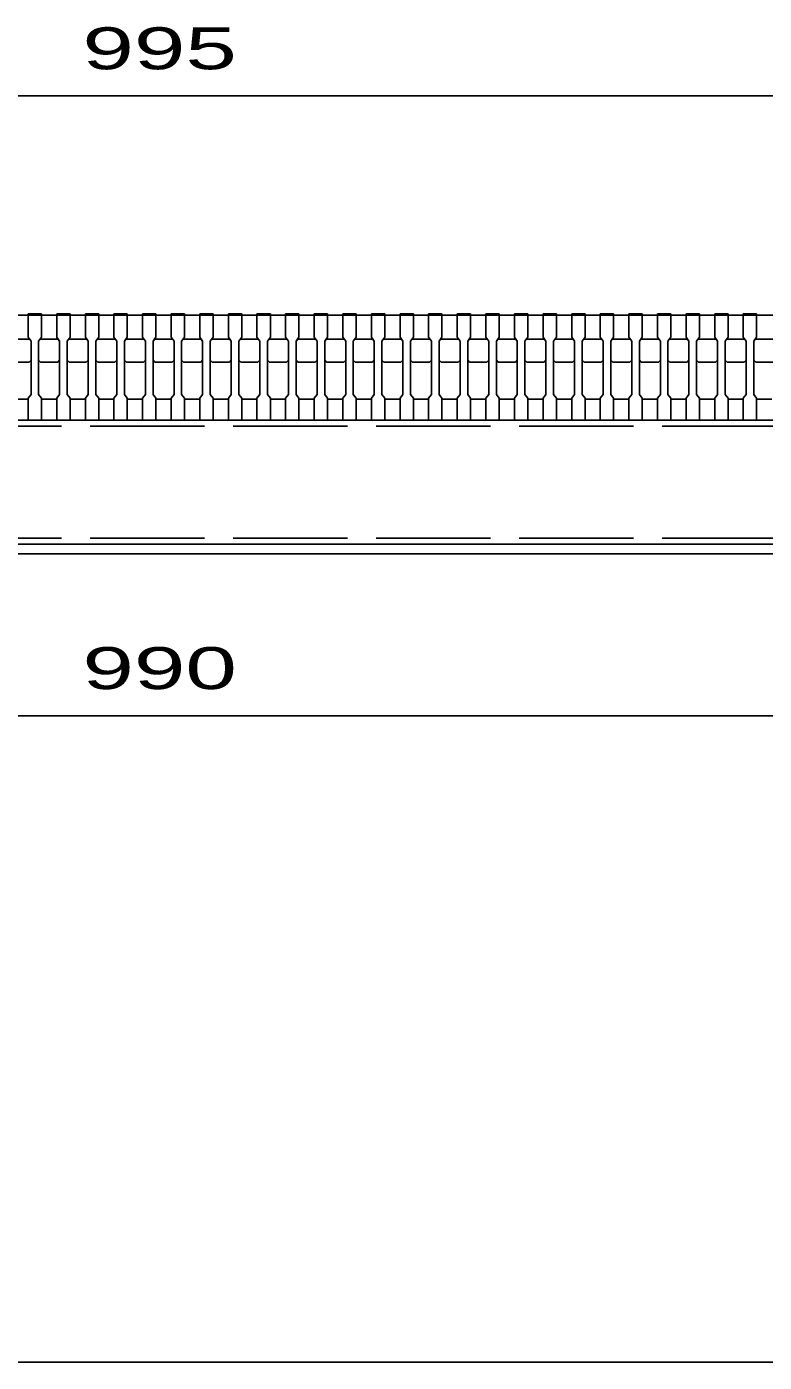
# Model space of a CAD drawing. Units: millimetres, scale not verified. Extents: x -1820 to 1731, y -1282 to 1054.
# Drawn here: x -1000 to -613, y -1146 to -446 of the extents above; entities that cross this region are included whole.
import ezdxf
from ezdxf.enums import TextEntityAlignment as Align

# ---------------------------------------------------------------- set-up
doc = ezdxf.new("R2010")
doc.units = ezdxf.units.MM
doc.header["$LTSCALE"] = 10
doc.linetypes.add('DASHED', pattern=[7.5, 6, -1.5])
for name, color, linetype, lineweight in [('0_2', 150, 'Continuous', 25), ('16', 3, 'Continuous', 25), ('22', 4, 'Continuous', 25)]:
    doc.layers.add(name, color=color, linetype=linetype, lineweight=lineweight)
doc.styles.add('ベクトル', font='')
doc.styles.get('ベクトル').set_extended_font_data('ベクトル')

msp = doc.modelspace()

# ---------------------------------------------------------------- linework, layer by layer
at = {"layer": '0_2'}
msp.add_line((1731, -1146.5), (-1729, -1146.5), dxfattribs=at)
at = {"layer": '16'}
for p, q in [((-1419, -597.5), (-424, -597.5)), ((-999, -597.5), (-999, -596.8)), ((-999, -596.8), (-992, -596.8)), ((-999, -597.5), (-999, -609)), ((-992, -597.5), (-999, -597.5)), ((-992, -596.8), (-992, -597.5)), ((-992, -609), (-992, -597.5)), ((-984, -597.5), (-984, -596.8)), ((-984, -596.8), (-977, -596.8)), ((-984, -597.5), (-984, -609)), ((-977, -597.5), (-984, -597.5)), ((-977, -596.8), (-977, -597.5)), ((-977, -609), (-977, -597.5)), ((-969, -597.5), (-969, -596.8)), ((-969, -596.8), (-962, -596.8)), ((-969, -597.5), (-969, -609)), ((-962, -597.5), (-969, -597.5)), ((-962, -596.8), (-962, -597.5)), ((-962, -609), (-962, -597.5)), ((-954, -597.5), (-954, -596.8)), ((-954, -596.8), (-947, -596.8)), ((-954, -597.5), (-954, -609)), ((-947, -597.5), (-954, -597.5)), ((-947, -596.8), (-947, -597.5)), ((-947, -609), (-947, -597.5)), ((-939, -597.5), (-939, -596.8)), ((-939, -596.8), (-932, -596.8)), ((-939, -597.5), (-939, -609)), ((-932, -597.5), (-939, -597.5)), ((-932, -596.8), (-932, -597.5)), ((-932, -609), (-932, -597.5)), ((-924, -597.5), (-924, -596.8)), ((-924, -596.8), (-917, -596.8)), ((-924, -597.5), (-924, -609)), ((-917, -597.5), (-924, -597.5)), ((-917, -596.8), (-917, -597.5)), ((-917, -609), (-917, -597.5)), ((-909, -597.5), (-909, -596.8)), ((-909, -596.8), (-902, -596.8)), ((-909, -597.5), (-909, -609)), ((-902, -597.5), (-909, -597.5)), ((-902, -596.8), (-902, -597.5)), ((-902, -609), (-902, -597.5)), ((-894, -597.5), (-894, -596.8)), ((-894, -596.8), (-887, -596.8)), ((-894, -597.5), (-894, -609)), ((-887, -597.5), (-894, -597.5)), ((-887, -596.8), (-887, -597.5)), ((-887, -609), (-887, -597.5)), ((-879, -597.5), (-879, -596.8)), ((-879, -596.8), (-872, -596.8)), ((-879, -597.5), (-879, -609)), ((-872, -597.5), (-879, -597.5)), ((-872, -596.8), (-872, -597.5)), ((-872, -609), (-872, -597.5)), ((-864, -597.5), (-864, -596.8)), ((-864, -596.8), (-857, -596.8)), ((-864, -597.5), (-864, -609)), ((-857, -597.5), (-864, -597.5)), ((-857, -596.8), (-857, -597.5)), ((-857, -609), (-857, -597.5)), ((-849, -597.5), (-849, -596.8)), ((-849, -596.8), (-842, -596.8)), ((-849, -597.5), (-849, -609)), ((-842, -597.5), (-849, -597.5)), ((-842, -596.8), (-842, -597.5)), ((-842, -609), (-842, -597.5)), ((-834, -597.5), (-834, -596.8)), ((-834, -596.8), (-827, -596.8)), ((-834, -597.5), (-834, -609)), ((-827, -597.5), (-834, -597.5)), ((-827, -596.8), (-827, -597.5)), ((-827, -609), (-827, -597.5)), ((-819, -597.5), (-819, -596.8)), ((-819, -596.8), (-812, -596.8)), ((-819, -597.5), (-819, -609)), ((-812, -597.5), (-819, -597.5)), ((-812, -596.8), (-812, -597.5)), ((-812, -609), (-812, -597.5)), ((-804, -597.5), (-804, -596.8)), ((-804, -596.8), (-797, -596.8)), ((-804, -597.5), (-804, -609)), ((-797, -597.5), (-804, -597.5)), ((-797, -596.8), (-797, -597.5)), ((-797, -609), (-797, -597.5)), ((-789, -597.5), (-789, -596.8)), ((-789, -596.8), (-782, -596.8)), ((-789, -597.5), (-789, -609)), ((-782, -597.5), (-789, -597.5)), ((-782, -596.8), (-782, -597.5)), ((-782, -609), (-782, -597.5)), ((-774, -597.5), (-774, -596.8)), ((-774, -596.8), (-767, -596.8)), ((-774, -597.5), (-774, -609)), ((-767, -597.5), (-774, -597.5)), ((-767, -596.8), (-767, -597.5)), ((-767, -609), (-767, -597.5)), ((-759, -597.5), (-759, -596.8)), ((-759, -596.8), (-752, -596.8)), ((-759, -597.5), (-759, -609)), ((-752, -597.5), (-759, -597.5)), ((-752, -596.8), (-752, -597.5)), ((-752, -609), (-752, -597.5)), ((-744, -597.5), (-744, -596.8)), ((-744, -596.8), (-737, -596.8)), ((-744, -597.5), (-744, -609)), ((-737, -597.5), (-744, -597.5)), ((-737, -596.8), (-737, -597.5)), ((-737, -609), (-737, -597.5)), ((-729, -597.5), (-729, -596.8)), ((-729, -596.8), (-722, -596.8)), ((-729, -597.5), (-729, -609)), ((-722, -597.5), (-729, -597.5)), ((-722, -596.8), (-722, -597.5)), ((-722, -609), (-722, -597.5)), ((-714, -597.5), (-714, -596.8)), ((-714, -596.8), (-707, -596.8)), ((-714, -597.5), (-714, -609)), ((-707, -597.5), (-714, -597.5)), ((-707, -596.8), (-707, -597.5)), ((-707, -609), (-707, -597.5)), ((-699, -597.5), (-699, -596.8)), ((-699, -596.8), (-692, -596.8)), ((-699, -597.5), (-699, -609)), ((-692, -597.5), (-699, -597.5)), ((-692, -596.8), (-692, -597.5)), ((-692, -609), (-692, -597.5)), ((-684, -597.5), (-684, -596.8)), ((-684, -596.8), (-677, -596.8)), ((-684, -597.5), (-684, -609)), ((-677, -597.5), (-684, -597.5)), ((-677, -596.8), (-677, -597.5)), ((-677, -609), (-677, -597.5)), ((-669, -597.5), (-669, -596.8)), ((-669, -596.8), (-662, -596.8)), ((-669, -597.5), (-669, -609)), ((-662, -597.5), (-669, -597.5)), ((-662, -596.8), (-662, -597.5)), ((-662, -609), (-662, -597.5)), ((-654, -597.5), (-654, -596.8)), ((-654, -596.8), (-647, -596.8)), ((-654, -597.5), (-654, -609)), ((-647, -597.5), (-654, -597.5)), ((-647, -596.8), (-647, -597.5)), ((-647, -609), (-647, -597.5)), ((-639, -597.5), (-639, -596.8)), ((-639, -596.8), (-632, -596.8)), ((-639, -597.5), (-639, -609)), ((-632, -597.5), (-639, -597.5)), ((-632, -596.8), (-632, -597.5)), ((-632, -609), (-632, -597.5)), ((-624, -597.5), (-624, -596.8)), ((-624, -596.8), (-617, -596.8)), ((-624, -597.5), (-624, -609)), ((-617, -597.5), (-624, -597.5)), ((-617, -596.8), (-617, -597.5)), ((-617, -609), (-617, -597.5)), ((-999, -609), (-997.5, -611)), ((-993.5, -611), (-992, -609)), ((-984, -609), (-982.5, -611)), ((-978.5, -611), (-977, -609)), ((-969, -609), (-967.5, -611)), ((-963.5, -611), (-962, -609)), ((-954, -609), (-952.5, -611)), ((-948.5, -611), (-947, -609)), ((-939, -609), (-937.5, -611)), ((-933.5, -611), (-932, -609)), ((-924, -609), (-922.5, -611)), ((-918.5, -611), (-917, -609)), ((-909, -609), (-907.5, -611)), ((-903.5, -611), (-902, -609)), ((-894, -609), (-892.5, -611)), ((-888.5, -611), (-887, -609)), ((-879, -609), (-877.5, -611)), ((-873.5, -611), (-872, -609)), ((-864, -609), (-862.5, -611)), ((-858.5, -611), (-857, -609)), ((-849, -609), (-847.5, -611)), ((-843.5, -611), (-842, -609)), ((-834, -609), (-832.5, -611)), ((-828.5, -611), (-827, -609)), ((-819, -609), (-817.5, -611)), ((-813.5, -611), (-812, -609)), ((-804, -609), (-802.5, -611)), ((-798.5, -611), (-797, -609)), ((-789, -609), (-787.5, -611)), ((-783.5, -611), (-782, -609)), ((-774, -609), (-772.5, -611)), ((-768.5, -611), (-767, -609)), ((-759, -609), (-757.5, -611)), ((-753.5, -611), (-752, -609)), ((-744, -609), (-742.5, -611)), ((-738.5, -611), (-737, -609)), ((-729, -609), (-727.5, -611)), ((-723.5, -611), (-722, -609)), ((-714, -609), (-712.5, -611)), ((-708.5, -611), (-707, -609)), ((-699, -609), (-697.5, -611)), ((-693.5, -611), (-692, -609)), ((-684, -609), (-682.5, -611)), ((-678.5, -611), (-677, -609)), ((-669, -609), (-667.5, -611)), ((-663.5, -611), (-662, -609)), ((-654, -609), (-652.5, -611)), ((-648.5, -611), (-647, -609)), ((-639, -609), (-637.5, -611)), ((-633.5, -611), (-632, -609)), ((-624, -609), (-622.5, -611)), ((-618.5, -611), (-617, -609)), ((-1007.5, -610), (-998.5, -610)), ((-998.5, -610), (-997.5, -611)), ((-997.5, -611), (-997.5, -639)), ((-993.5, -611), (-992.5, -610)), ((-993.5, -639), (-993.5, -611)), ((-992.5, -610), (-983.5, -610)), ((-983.5, -610), (-982.5, -611)), ((-982.5, -611), (-982.5, -639)), ((-978.5, -611), (-977.5, -610)), ((-978.5, -639), (-978.5, -611)), ((-977.5, -610), (-968.5, -610)), ((-968.5, -610), (-967.5, -611)), ((-967.5, -611), (-967.5, -639)), ((-963.5, -611), (-962.5, -610)), ((-963.5, -639), (-963.5, -611)), ((-962.5, -610), (-953.5, -610)), ((-953.5, -610), (-952.5, -611)), ((-952.5, -611), (-952.5, -639)), ((-948.5, -611), (-947.5, -610)), ((-948.5, -639), (-948.5, -611)), ((-947.5, -610), (-938.5, -610)), ((-938.5, -610), (-937.5, -611)), ((-937.5, -611), (-937.5, -639)), ((-933.5, -611), (-932.5, -610)), ((-933.5, -639), (-933.5, -611)), ((-932.5, -610), (-923.5, -610)), ((-923.5, -610), (-922.5, -611)), ((-922.5, -611), (-922.5, -639)), ((-918.5, -611), (-917.5, -610)), ((-918.5, -639), (-918.5, -611)), ((-917.5, -610), (-908.5, -610)), ((-908.5, -610), (-907.5, -611)), ((-907.5, -611), (-907.5, -639)), ((-903.5, -611), (-902.5, -610)), ((-903.5, -639), (-903.5, -611)), ((-902.5, -610), (-893.5, -610)), ((-893.5, -610), (-892.5, -611)), ((-892.5, -611), (-892.5, -639)), ((-888.5, -611), (-887.5, -610)), ((-888.5, -639), (-888.5, -611)), ((-887.5, -610), (-878.5, -610)), ((-878.5, -610), (-877.5, -611)), ((-877.5, -611), (-877.5, -639)), ((-873.5, -611), (-872.5, -610)), ((-873.5, -639), (-873.5, -611)), ((-872.5, -610), (-863.5, -610)), ((-863.5, -610), (-862.5, -611)), ((-862.5, -611), (-862.5, -639)), ((-858.5, -611), (-857.5, -610)), ((-858.5, -639), (-858.5, -611)), ((-857.5, -610), (-848.5, -610)), ((-848.5, -610), (-847.5, -611)), ((-847.5, -611), (-847.5, -639)), ((-843.5, -611), (-842.5, -610)), ((-843.5, -639), (-843.5, -611)), ((-842.5, -610), (-833.5, -610)), ((-833.5, -610), (-832.5, -611)), ((-832.5, -611), (-832.5, -639)), ((-828.5, -611), (-827.5, -610)), ((-828.5, -639), (-828.5, -611)), ((-827.5, -610), (-818.5, -610)), ((-818.5, -610), (-817.5, -611)), ((-817.5, -611), (-817.5, -639)), ((-813.5, -611), (-812.5, -610)), ((-813.5, -639), (-813.5, -611)), ((-812.5, -610), (-803.5, -610)), ((-803.5, -610), (-802.5, -611)), ((-802.5, -611), (-802.5, -639)), ((-798.5, -611), (-797.5, -610)), ((-798.5, -639), (-798.5, -611)), ((-797.5, -610), (-788.5, -610)), ((-788.5, -610), (-787.5, -611)), ((-787.5, -611), (-787.5, -639)), ((-783.5, -611), (-782.5, -610)), ((-783.5, -639), (-783.5, -611)), ((-782.5, -610), (-773.5, -610)), ((-773.5, -610), (-772.5, -611)), ((-772.5, -611), (-772.5, -639)), ((-768.5, -611), (-767.5, -610)), ((-768.5, -639), (-768.5, -611)), ((-767.5, -610), (-758.5, -610)), ((-758.5, -610), (-757.5, -611)), ((-757.5, -611), (-757.5, -639)), ((-753.5, -611), (-752.5, -610)), ((-753.5, -639), (-753.5, -611)), ((-752.5, -610), (-743.5, -610)), ((-743.5, -610), (-742.5, -611)), ((-742.5, -611), (-742.5, -639)), ((-738.5, -611), (-737.5, -610)), ((-738.5, -639), (-738.5, -611)), ((-737.5, -610), (-728.5, -610)), ((-728.5, -610), (-727.5, -611)), ((-727.5, -611), (-727.5, -639)), ((-723.5, -611), (-722.5, -610)), ((-723.5, -639), (-723.5, -611)), ((-722.5, -610), (-713.5, -610)), ((-713.5, -610), (-712.5, -611)), ((-712.5, -611), (-712.5, -639)), ((-708.5, -611), (-707.5, -610)), ((-708.5, -639), (-708.5, -611)), ((-707.5, -610), (-698.5, -610)), ((-698.5, -610), (-697.5, -611)), ((-697.5, -611), (-697.5, -639)), ((-693.5, -611), (-692.5, -610)), ((-693.5, -639), (-693.5, -611)), ((-692.5, -610), (-683.5, -610)), ((-683.5, -610), (-682.5, -611)), ((-682.5, -611), (-682.5, -639)), ((-678.5, -611), (-677.5, -610)), ((-678.5, -639), (-678.5, -611)), ((-677.5, -610), (-668.5, -610)), ((-668.5, -610), (-667.5, -611)), ((-667.5, -611), (-667.5, -639)), ((-663.5, -611), (-662.5, -610)), ((-663.5, -639), (-663.5, -611)), ((-662.5, -610), (-653.5, -610)), ((-653.5, -610), (-652.5, -611)), ((-652.5, -611), (-652.5, -639)), ((-648.5, -611), (-647.5, -610)), ((-648.5, -639), (-648.5, -611)), ((-647.5, -610), (-638.5, -610)), ((-638.5, -610), (-637.5, -611)), ((-637.5, -611), (-637.5, -639)), ((-633.5, -611), (-632.5, -610)), ((-633.5, -639), (-633.5, -611)), ((-632.5, -610), (-623.5, -610)), ((-623.5, -610), (-622.5, -611)), ((-622.5, -611), (-622.5, -639)), ((-618.5, -611), (-617.5, -610)), ((-618.5, -639), (-618.5, -611)), ((-617.5, -610), (-608.5, -610)), ((-998.5, -622), (-1007.5, -622)), ((-997.5, -621), (-998.5, -622)), ((-992.5, -622), (-993.5, -621)), ((-983.5, -622), (-992.5, -622)), ((-982.5, -621), (-983.5, -622)), ((-977.5, -622), (-978.5, -621)), ((-968.5, -622), (-977.5, -622)), ((-967.5, -621), (-968.5, -622)), ((-962.5, -622), (-963.5, -621)), ((-953.5, -622), (-962.5, -622)), ((-952.5, -621), (-953.5, -622)), ((-947.5, -622), (-948.5, -621)), ((-938.5, -622), (-947.5, -622)), ((-937.5, -621), (-938.5, -622)), ((-932.5, -622), (-933.5, -621)), ((-923.5, -622), (-932.5, -622)), ((-922.5, -621), (-923.5, -622)), ((-917.5, -622), (-918.5, -621)), ((-908.5, -622), (-917.5, -622)), ((-907.5, -621), (-908.5, -622)), ((-902.5, -622), (-903.5, -621)), ((-893.5, -622), (-902.5, -622)), ((-892.5, -621), (-893.5, -622)), ((-887.5, -622), (-888.5, -621)), ((-878.5, -622), (-887.5, -622)), ((-877.5, -621), (-878.5, -622)), ((-872.5, -622), (-873.5, -621)), ((-863.5, -622), (-872.5, -622)), ((-862.5, -621), (-863.5, -622)), ((-857.5, -622), (-858.5, -621)), ((-848.5, -622), (-857.5, -622)), ((-847.5, -621), (-848.5, -622)), ((-842.5, -622), (-843.5, -621)), ((-833.5, -622), (-842.5, -622)), ((-832.5, -621), (-833.5, -622)), ((-827.5, -622), (-828.5, -621)), ((-818.5, -622), (-827.5, -622)), ((-817.5, -621), (-818.5, -622)), ((-812.5, -622), (-813.5, -621)), ((-803.5, -622), (-812.5, -622)), ((-802.5, -621), (-803.5, -622)), ((-797.5, -622), (-798.5, -621)), ((-788.5, -622), (-797.5, -622)), ((-787.5, -621), (-788.5, -622)), ((-782.5, -622), (-783.5, -621)), ((-773.5, -622), (-782.5, -622)), ((-772.5, -621), (-773.5, -622)), ((-767.5, -622), (-768.5, -621)), ((-758.5, -622), (-767.5, -622)), ((-757.5, -621), (-758.5, -622)), ((-752.5, -622), (-753.5, -621)), ((-743.5, -622), (-752.5, -622)), ((-742.5, -621), (-743.5, -622)), ((-737.5, -622), (-738.5, -621)), ((-728.5, -622), (-737.5, -622)), ((-727.5, -621), (-728.5, -622)), ((-722.5, -622), (-723.5, -621)), ((-713.5, -622), (-722.5, -622)), ((-712.5, -621), (-713.5, -622)), ((-707.5, -622), (-708.5, -621)), ((-698.5, -622), (-707.5, -622)), ((-697.5, -621), (-698.5, -622)), ((-692.5, -622), (-693.5, -621)), ((-683.5, -622), (-692.5, -622)), ((-682.5, -621), (-683.5, -622)), ((-677.5, -622), (-678.5, -621)), ((-668.5, -622), (-677.5, -622)), ((-667.5, -621), (-668.5, -622)), ((-662.5, -622), (-663.5, -621)), ((-653.5, -622), (-662.5, -622)), ((-652.5, -621), (-653.5, -622)), ((-647.5, -622), (-648.5, -621)), ((-638.5, -622), (-647.5, -622)), ((-637.5, -621), (-638.5, -622)), ((-632.5, -622), (-633.5, -621)), ((-623.5, -622), (-632.5, -622)), ((-622.5, -621), (-623.5, -622)), ((-617.5, -622), (-618.5, -621)), ((-608.5, -622), (-617.5, -622)), ((-1007, -641.5), (-999, -641.5)), ((-997.5, -639), (-999, -641)), ((-999, -641), (-999, -652.5)), ((-992, -641), (-993.5, -639)), ((-992, -652.5), (-992, -641)), ((-992, -641.5), (-984, -641.5)), ((-982.5, -639), (-984, -641)), ((-984, -641), (-984, -652.5)), ((-977, -641), (-978.5, -639)), ((-977, -652.5), (-977, -641)), ((-977, -641.5), (-969, -641.5)), ((-967.5, -639), (-969, -641)), ((-969, -641), (-969, -652.5)), ((-962, -641), (-963.5, -639)), ((-962, -652.5), (-962, -641)), ((-962, -641.5), (-954, -641.5)), ((-952.5, -639), (-954, -641)), ((-954, -641), (-954, -652.5)), ((-947, -641), (-948.5, -639)), ((-947, -652.5), (-947, -641)), ((-947, -641.5), (-939, -641.5)), ((-937.5, -639), (-939, -641)), ((-939, -641), (-939, -652.5)), ((-932, -641), (-933.5, -639)), ((-932, -652.5), (-932, -641)), ((-932, -641.5), (-924, -641.5)), ((-922.5, -639), (-924, -641)), ((-924, -641), (-924, -652.5)), ((-917, -641), (-918.5, -639)), ((-917, -652.5), (-917, -641)), ((-917, -641.5), (-909, -641.5)), ((-907.5, -639), (-909, -641)), ((-909, -641), (-909, -652.5)), ((-902, -641), (-903.5, -639)), ((-902, -652.5), (-902, -641)), ((-902, -641.5), (-894, -641.5)), ((-892.5, -639), (-894, -641)), ((-894, -641), (-894, -652.5)), ((-887, -641), (-888.5, -639)), ((-887, -652.5), (-887, -641)), ((-887, -641.5), (-879, -641.5)), ((-877.5, -639), (-879, -641)), ((-879, -641), (-879, -652.5)), ((-872, -641), (-873.5, -639)), ((-872, -652.5), (-872, -641)), ((-872, -641.5), (-864, -641.5)), ((-862.5, -639), (-864, -641)), ((-864, -641), (-864, -652.5)), ((-857, -641), (-858.5, -639)), ((-857, -652.5), (-857, -641)), ((-857, -641.5), (-849, -641.5)), ((-847.5, -639), (-849, -641)), ((-849, -641), (-849, -652.5)), ((-842, -641), (-843.5, -639)), ((-842, -652.5), (-842, -641)), ((-842, -641.5), (-834, -641.5)), ((-832.5, -639), (-834, -641)), ((-834, -641), (-834, -652.5)), ((-827, -641), (-828.5, -639)), ((-827, -652.5), (-827, -641)), ((-827, -641.5), (-819, -641.5)), ((-817.5, -639), (-819, -641)), ((-819, -641), (-819, -652.5)), ((-812, -641), (-813.5, -639)), ((-812, -652.5), (-812, -641)), ((-812, -641.5), (-804, -641.5)), ((-802.5, -639), (-804, -641)), ((-804, -641), (-804, -652.5)), ((-797, -641), (-798.5, -639)), ((-797, -652.5), (-797, -641)), ((-797, -641.5), (-789, -641.5)), ((-787.5, -639), (-789, -641)), ((-789, -641), (-789, -652.5)), ((-782, -641), (-783.5, -639)), ((-782, -652.5), (-782, -641)), ((-782, -641.5), (-774, -641.5)), ((-772.5, -639), (-774, -641)), ((-774, -641), (-774, -652.5)), ((-767, -641), (-768.5, -639)), ((-767, -652.5), (-767, -641)), ((-767, -641.5), (-759, -641.5)), ((-757.5, -639), (-759, -641)), ((-759, -641), (-759, -652.5)), ((-752, -641), (-753.5, -639)), ((-752, -652.5), (-752, -641)), ((-752, -641.5), (-744, -641.5)), ((-742.5, -639), (-744, -641)), ((-744, -641), (-744, -652.5)), ((-737, -641), (-738.5, -639)), ((-737, -652.5), (-737, -641)), ((-737, -641.5), (-729, -641.5)), ((-727.5, -639), (-729, -641)), ((-729, -641), (-729, -652.5)), ((-722, -641), (-723.5, -639)), ((-722, -652.5), (-722, -641)), ((-722, -641.5), (-714, -641.5)), ((-712.5, -639), (-714, -641)), ((-714, -641), (-714, -652.5)), ((-707, -641), (-708.5, -639)), ((-707, -652.5), (-707, -641)), ((-707, -641.5), (-699, -641.5)), ((-697.5, -639), (-699, -641)), ((-699, -641), (-699, -652.5)), ((-692, -641), (-693.5, -639)), ((-692, -652.5), (-692, -641)), ((-692, -641.5), (-684, -641.5)), ((-682.5, -639), (-684, -641)), ((-684, -641), (-684, -652.5)), ((-677, -641), (-678.5, -639)), ((-677, -652.5), (-677, -641)), ((-677, -641.5), (-669, -641.5)), ((-667.5, -639), (-669, -641)), ((-669, -641), (-669, -652.5)), ((-662, -641), (-663.5, -639)), ((-662, -652.5), (-662, -641)), ((-662, -641.5), (-654, -641.5)), ((-652.5, -639), (-654, -641)), ((-654, -641), (-654, -652.5)), ((-647, -641), (-648.5, -639)), ((-647, -652.5), (-647, -641)), ((-647, -641.5), (-639, -641.5)), ((-637.5, -639), (-639, -641)), ((-639, -641), (-639, -652.5)), ((-632, -641), (-633.5, -639)), ((-632, -652.5), (-632, -641)), ((-632, -641.5), (-624, -641.5)), ((-622.5, -639), (-624, -641)), ((-624, -641), (-624, -652.5)), ((-617, -641), (-618.5, -639)), ((-617, -652.5), (-617, -641)), ((-617, -641.5), (-609, -641.5)), ((-1416.5, -652.5), (-426.5, -652.5)), ((-999, -652.5), (-992, -652.5)), ((-984, -652.5), (-977, -652.5)), ((-969, -652.5), (-962, -652.5)), ((-954, -652.5), (-947, -652.5)), ((-939, -652.5), (-932, -652.5)), ((-924, -652.5), (-917, -652.5)), ((-909, -652.5), (-902, -652.5)), ((-894, -652.5), (-887, -652.5)), ((-879, -652.5), (-872, -652.5)), ((-864, -652.5), (-857, -652.5)), ((-849, -652.5), (-842, -652.5)), ((-834, -652.5), (-827, -652.5)), ((-819, -652.5), (-812, -652.5)), ((-804, -652.5), (-797, -652.5)), ((-789, -652.5), (-782, -652.5)), ((-774, -652.5), (-767, -652.5)), ((-759, -652.5), (-752, -652.5)), ((-744, -652.5), (-737, -652.5)), ((-729, -652.5), (-722, -652.5)), ((-714, -652.5), (-707, -652.5)), ((-699, -652.5), (-692, -652.5)), ((-684, -652.5), (-677, -652.5)), ((-669, -652.5), (-662, -652.5)), ((-654, -652.5), (-647, -652.5)), ((-639, -652.5), (-632, -652.5)), ((-624, -652.5), (-617, -652.5)), ((-426.5, -717.5), (-1416.5, -717.5)), ((-426.5, -717.5), (-1416.5, -717.5)), ((-1416.5, -722.5), (-426.5, -722.5))]:
    msp.add_line(p, q, dxfattribs=at)
at = {"layer": '16', "linetype": 'DASHED'}
for p, q in [((-1416.5, -655.7), (-426.5, -655.7)), ((-1416.5, -714.3), (-426.5, -714.3))]:
    msp.add_line(p, q, dxfattribs=at)
at = {"layer": '22'}
for p, q in [((-1419, -482.5), (-424, -482.5)), ((-1416.5, -807.5), (-426.5, -807.5))]:
    msp.add_line(p, q, dxfattribs=at)

# ---------------------------------------------------------------- texts
at = {"layer": '22', "color": 2, "style": 'ベクトル', "width": 1.65}
for s, p in [(' 995 ', (-984, -457.5)), (' 990 ', (-984, -782.5))]:
    msp.add_text(s, height=21.99, dxfattribs=at).set_placement(p, align=Align.MIDDLE_LEFT)

doc.saveas('drawing.dxf')
